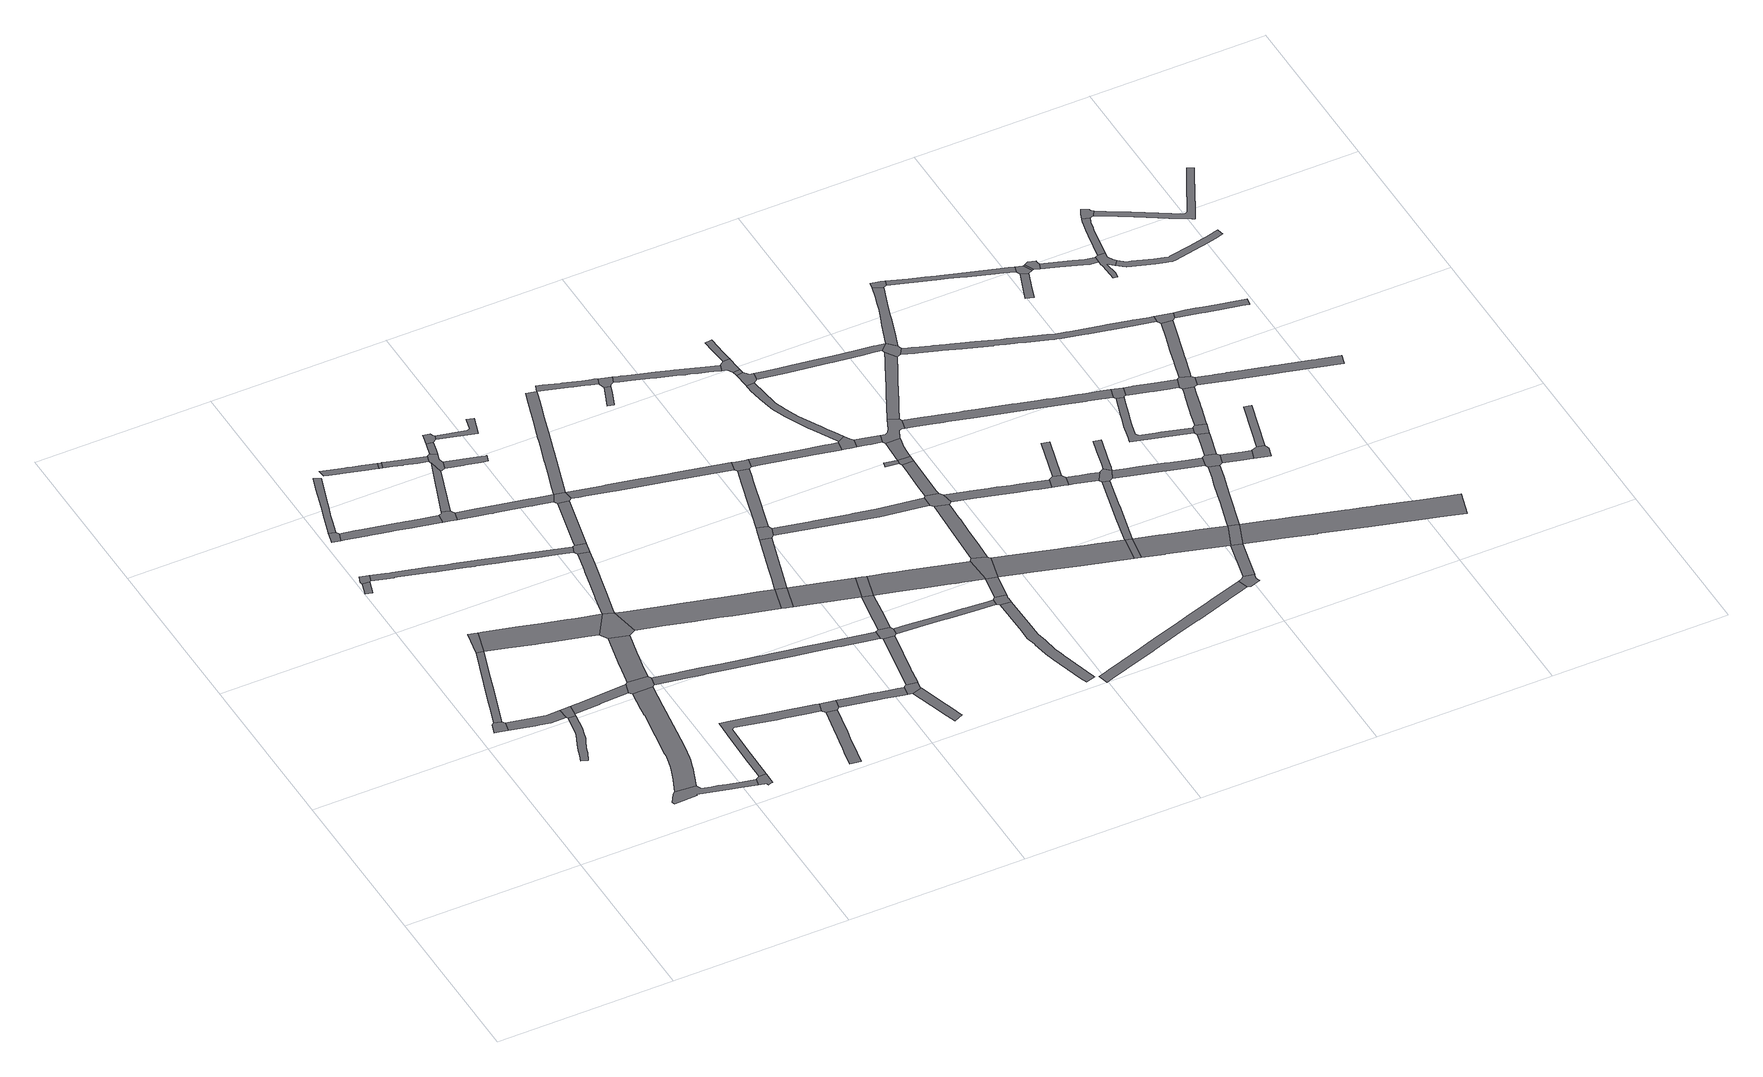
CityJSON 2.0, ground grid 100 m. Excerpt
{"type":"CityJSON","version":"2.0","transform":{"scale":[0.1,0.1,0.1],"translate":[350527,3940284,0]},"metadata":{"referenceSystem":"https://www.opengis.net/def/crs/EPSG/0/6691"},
"CityObjects":{
"road1":{"type":"Road","geometry":[{"type":"MultiSurface","lod":"1","boundaries":[[[0,1,2,3,4,5,6]]]}]},
"road2":{"type":"Road","attributes":{"RoadStructureAttribute.sectionType":"1"},"geometry":[{"type":"MultiSurface","lod":"1","boundaries":[[[7,8,6,5,9,10,11,12,13,14]]]}]},
"road3":{"type":"Road","attributes":{"RoadStructureAttribute.sectionType":"1"},"geometry":[{"type":"MultiSurface","lod":"1","boundaries":[[[15,16,17,18,19,20,21,1,0,22,23,24,25,26]]]}]},
"road4":{"type":"Road","attributes":{"RoadStructureAttribute.sectionType":"1"},"geometry":[{"type":"MultiSurface","lod":"1","boundaries":[[[27,28,29,30,31,32,33,34,35,36,37,38,39,40,41]]]}]},
"road5":{"type":"Road","geometry":[{"type":"MultiSurface","lod":"1","boundaries":[[[42,43,44,45]]]}]},
"road6":{"type":"Road","geometry":[{"type":"MultiSurface","lod":"1","boundaries":[[[45,44,46,47,48,49,50]]]}]},
"road7":{"type":"Road","geometry":[{"type":"MultiSurface","lod":"1","boundaries":[[[14,13,41,40,51,52]]]}]},
"road8":{"type":"Road","geometry":[{"type":"MultiSurface","lod":"1","boundaries":[[[53,26,25,54]]]}]},
"road9":{"type":"Road","geometry":[{"type":"MultiSurface","lod":"1","boundaries":[[[55,56,57,58,59,60]]]}]},
"road10":{"type":"Road","geometry":[{"type":"MultiSurface","lod":"1","boundaries":[[[61,62,63,64,65,66,67,68,69,70,71,72,73,74,75,76]]]}]},
"road11":{"type":"Road","attributes":{"RoadStructureAttribute.sectionType":"1"},"geometry":[{"type":"MultiSurface","lod":"1","boundaries":[[[51,77,78,79,80,81,82,52]]]}]},
"road12":{"type":"Road","attributes":{"RoadStructureAttribute.sectionType":"1"},"geometry":[{"type":"MultiSurface","lod":"1","boundaries":[[[83,84,85,86,87,88,89,90,91,92,93,94,95,96,97,98,99,100,101,102,103,104,105,106,107,108,109,110,111,61,76]]]}]},
"road13":{"type":"Road","attributes":{"RoadStructureAttribute.sectionType":"1"},"geometry":[{"type":"MultiSurface","lod":"1","boundaries":[[[112,113,114,115,116,55,60,117,118,119,120,121,122,123]]]}]},
"road14":{"type":"Road","geometry":[{"type":"MultiSurface","lod":"1","boundaries":[[[124,125,126,127,128,129,130,131,70,69]]]}]},
"road15":{"type":"Road","attributes":{"RoadStructureAttribute.sectionType":"1"},"geometry":[{"type":"MultiSurface","lod":"1","boundaries":[[[25,132,133,134,135,136,137,138,139,140,141,142,143,144,145,54]]]}]},
"road16":{"type":"Road","attributes":{"RoadStructureAttribute.sectionType":"1"},"geometry":[{"type":"MultiSurface","lod":"1","boundaries":[[[146,147,148,149,150,151,152,153,154,155,156,59,58,157,158,159,160,161,162,163,164,165,166,167,168,169,170]]]}]},
"road17":{"type":"Road","geometry":[{"type":"MultiSurface","lod":"1","boundaries":[[[171,172,173,174,80,79,98,97]]]}]},
"road18":{"type":"Road","attributes":{"RoadStructureAttribute.sectionType":"1"},"geometry":[{"type":"MultiSurface","lod":"1","boundaries":[[[175,176,177,178,179,180,181,182,183,184,185,186,187,188,189,190,191,192,193,194,195,47,46,196,197,198,199,200,201,202,203,204,205,206,207,208,209,210,211,212,213,214,215,216,217,218,219,220]]]}]},
"road19":{"type":"Road","attributes":{"RoadStructureAttribute.sectionType":"1"},"geometry":[{"type":"MultiSurface","lod":"1","boundaries":[[[221,222,223,224,225,226,227,228,174,173]]]}]},
"road20":{"type":"Road","attributes":{"RoadStructureAttribute.sectionType":"1"},"geometry":[{"type":"MultiSurface","lod":"1","boundaries":[[[229,230,231,232,233,234,235,236,237,238,239,240,241,242]]]}]},
"road21":{"type":"Road","geometry":[{"type":"MultiSurface","lod":"1","boundaries":[[[243,244,170,169,245,246,247,248,249,250,251,252]]]}]},
"road22":{"type":"Road","geometry":[{"type":"MultiSurface","lod":"1","boundaries":[[[138,225,224,253,254,139]]]}]},
"road23":{"type":"Road","geometry":[{"type":"MultiSurface","lod":"1","boundaries":[[[234,255,256,257,258,235]]]}]},
"road24":{"type":"Road","attributes":{"RoadStructureAttribute.sectionType":"1"},"geometry":[{"type":"MultiSurface","lod":"1","boundaries":[[[259,260,261,262,263,264,265,266,267,131,130,268,269,270,271,272,273,274,275]]]}]},
"road25":{"type":"Road","attributes":{"RoadStructureAttribute.sectionType":"1"},"geometry":[{"type":"MultiSurface","lod":"1","boundaries":[[[276,277,243,252,278]]]}]},
"road26":{"type":"Road","attributes":{"RoadStructureAttribute.sectionType":"1"},"geometry":[{"type":"MultiSurface","lod":"1","boundaries":[[[279,280,281,282,283,284,285,286,287,258,257]]]}]},
"road27":{"type":"Road","attributes":{"RoadStructureAttribute.sectionType":"1"},"geometry":[{"type":"MultiSurface","lod":"1","boundaries":[[[254,288,289,290,291,292,293,294,295,296,297,298,299,300,139]]]}]},
"road28":{"type":"Road","attributes":{"RoadStructureAttribute.sectionType":"1"},"geometry":[{"type":"MultiSurface","lod":"1","boundaries":[[[301,302,303,304,305,306,307,308,309,310,311,312,313,314,315]]]}]},
"road29":{"type":"Road","geometry":[{"type":"MultiSurface","lod":"1","boundaries":[[[316,317,318,319,320,321,284,283,276,278]]]}]},
"road30":{"type":"Road","attributes":{"RoadStructureAttribute.sectionType":"1"},"geometry":[{"type":"MultiSurface","lod":"1","boundaries":[[[322,323,324,325,326,327,328,329,330,250,249,331,332,333,334,335,336,337,338,339,340,341]]]}]},
"road31":{"type":"Road","attributes":{"RoadStructureAttribute.sectionType":"1"},"geometry":[{"type":"MultiSurface","lod":"1","boundaries":[[[342,321,320,343,344,345]]]}]},
"road32":{"type":"Road","geometry":[{"type":"MultiSurface","lod":"1","boundaries":[[[219,292,291,346,347,220]]]}]},
"road33":{"type":"Road","geometry":[{"type":"MultiSurface","lod":"1","boundaries":[[[348,345,344,349,350,351,352,353]]]}]},
"road34":{"type":"Road","geometry":[{"type":"MultiSurface","lod":"1","boundaries":[[[314,354,355,259,275,315]]]}]},
"road35":{"type":"Road","attributes":{"RoadStructureAttribute.sectionType":"1"},"geometry":[{"type":"MultiSurface","lod":"1","boundaries":[[[316,356,357,358,359,360,361,362,317]]]}]},
"road36":{"type":"Road","attributes":{"RoadStructureAttribute.sectionType":"1"},"geometry":[{"type":"MultiSurface","lod":"1","boundaries":[[[171,363,364,365,366,367,368,369,370,371,372,373,374,375,376,377,378,379,380,381,382,383,384,385,386,387,388,389,390,172]]]}]},
"road37":{"type":"Road","attributes":{"RoadStructureAttribute.sectionType":"1"},"geometry":[{"type":"MultiSurface","lod":"1","boundaries":[[[391,392,347,346,393]]]}]},
"road38":{"type":"Road","attributes":{"RoadStructureAttribute.sectionType":"1"},"geometry":[{"type":"MultiSurface","lod":"1","boundaries":[[[394,395,396,397,398,399,400,401,402,403,404,405,406,407,408,409,410,254,253]]]}]},
"road39":{"type":"Road","attributes":{"RoadStructureAttribute.sectionType":"1"},"geometry":[{"type":"MultiSurface","lod":"1","boundaries":[[[349,411,412,413,414,415,350]]]}]},
"road40":{"type":"Road","geometry":[{"type":"MultiSurface","lod":"1","boundaries":[[[416,417,322,341,391,393]]]}]},
"road41":{"type":"Road","attributes":{"RoadStructureAttribute.sectionType":"1"},"geometry":[{"type":"MultiSurface","lod":"1","boundaries":[[[418,419,420,421,422,423,424,355,354,425,426,427,428]]]}]},
"road42":{"type":"Road","geometry":[{"type":"MultiSurface","lod":"1","boundaries":[[[429,430,431,432,433,434,418,428]]]}]},
"road43":{"type":"Road","attributes":{"RoadStructureAttribute.sectionType":"1"},"geometry":[{"type":"MultiSurface","lod":"1","boundaries":[[[435,436,437,430,429,438,439,440,441]]]}]},
"road44":{"type":"Road","geometry":[{"type":"MultiSurface","lod":"1","boundaries":[[[442,401,400,443,444,445]]]}]},
"road45":{"type":"Road","attributes":{"RoadStructureAttribute.sectionType":"1"},"geometry":[{"type":"MultiSurface","lod":"1","boundaries":[[[432,446,447,448,449,450,451,452,453,454,433]]]}]},
"road46":{"type":"Road","attributes":{"RoadStructureAttribute.sectionType":"1"},"geometry":[{"type":"MultiSurface","lod":"1","boundaries":[[[455,456,457,458,459,460,461,462,463,464,465,466,467,468,469,470,471,472,473,474,475,476,477,478,479,480,322,417,481,482,483,484,485,486,487,488,489,463,490,491,492,493,494,495,496]]]}]},
"road47":{"type":"Road","attributes":{"RoadStructureAttribute.sectionType":"1"},"geometry":[{"type":"MultiSurface","lod":"1","boundaries":[[[497,498,499,500,501,502,401,442]]]}]},
"road48":{"type":"Road","attributes":{"RoadStructureAttribute.sectionType":"1"},"geometry":[{"type":"MultiSurface","lod":"1","boundaries":[[[503,504,505,506,507,508,509,510,511,512,513,514,515,516,517,518,519,520,417,416]]]}]},
"road49":{"type":"Road","attributes":{"RoadStructureAttribute.sectionType":"1"},"geometry":[{"type":"MultiSurface","lod":"1","boundaries":[[[521,522,442,445,523,524]]]}]},
"road50":{"type":"Road","geometry":[{"type":"MultiSurface","lod":"1","boundaries":[[[525,376,375,451,450,526,527,528,529]]]}]},
"road51":{"type":"Road","attributes":{"RoadStructureAttribute.sectionType":"1"},"geometry":[{"type":"MultiSurface","lod":"1","boundaries":[[[530,531,532,529,528,533,534,535,536,524]]]}]},
"road52":{"type":"Road","geometry":[{"type":"MultiSurface","lod":"1","boundaries":[[[537,499,498,538,539,540,541]]]}]},
"road53":{"type":"Road","geometry":[{"type":"MultiSurface","lod":"1","boundaries":[[[536,542,543,521,524]]]}]},
"road54":{"type":"Road","attributes":{"RoadStructureAttribute.sectionType":"1"},"geometry":[{"type":"MultiSurface","lod":"1","boundaries":[[[540,544,545,546,547,548,549,550,551,552,553,541]]]}]},
"road55":{"type":"Road","geometry":[{"type":"MultiSurface","lod":"1","boundaries":[[[554,555,556,557,558,559]]]}]},
"road56":{"type":"Road","attributes":{"RoadStructureAttribute.sectionType":"1"},"geometry":[{"type":"MultiSurface","lod":"1","boundaries":[[[560,561,562,563,564,565,566,567,568,569,570,571,572,573,574,575,527,526]]]}]},
"road57":{"type":"Road","geometry":[{"type":"MultiSurface","lod":"1","boundaries":[[[576,496,495,554,559,577,578]]]}]},
"road58":{"type":"Road","geometry":[{"type":"MultiSurface","lod":"1","boundaries":[[[512,549,548,579,580,581,582,583,513]]]}]},
"road59":{"type":"Road","attributes":{"RoadStructureAttribute.sectionType":"1"},"geometry":[{"type":"MultiSurface","lod":"1","boundaries":[[[584,585,586,587,588,589,590,591,592,593,594,595,596,542,536]]]}]},
"road60":{"type":"Road","attributes":{"RoadStructureAttribute.sectionType":"1"},"geometry":[{"type":"MultiSurface","lod":"1","boundaries":[[[597,598,599,600,601,602,603,604,605,606,539,538,607,608,609,610]]]}]},
"road61":{"type":"Road","attributes":{"RoadStructureAttribute.sectionType":"1"},"geometry":[{"type":"MultiSurface","lod":"1","boundaries":[[[611,612,613,614,615,616,617,618,619,620,621,622,623,624,625,626,627,628,629]]]}]},
"road62":{"type":"Road","geometry":[{"type":"MultiSurface","lod":"1","boundaries":[[[630,567,566,620,619,631,632,633,634]]]}]},
"road63":{"type":"Road","attributes":{"RoadStructureAttribute.sectionType":"1"},"geometry":[{"type":"MultiSurface","lod":"1","boundaries":[[[635,636,637,638,639,640,641,642,643,644,645,646,647,648,649,650,651,652,653,654,655,656,576,578]]]}]},
"road64":{"type":"Road","attributes":{"RoadStructureAttribute.sectionType":"1"},"geometry":[{"type":"MultiSurface","lod":"1","boundaries":[[[657,658,659,660,661,662,663,664,665,666,667,668,669,670,671,672,580,579]]]}]},
"road65":{"type":"Road","geometry":[{"type":"MultiSurface","lod":"1","boundaries":[[[673,592,591,674,675,676,677]]]}]},
"road66":{"type":"Road","attributes":{"RoadStructureAttribute.sectionType":"1"},"geometry":[{"type":"MultiSurface","lod":"1","boundaries":[[[678,679,673,677,680,681,682,683,684,685]]]}]},
"road67":{"type":"Road","geometry":[{"type":"MultiSurface","lod":"1","boundaries":[[[648,647,686,687,688,689,690,691]]]}]},
"road68":{"type":"Road","attributes":{"RoadStructureAttribute.sectionType":"1"},"geometry":[{"type":"MultiSurface","lod":"1","boundaries":[[[692,693,694,695,696,697,698,699,700,701,702,703,704,705,706,707,708,709,710,711,712,713,714,715,716,717,718,719,720,721,722,723]]]}]},
"road69":{"type":"Road","attributes":{"RoadStructureAttribute.sectionType":"1"},"geometry":[{"type":"MultiSurface","lod":"1","boundaries":[[[688,687,724,725]]]}]},
"road70":{"type":"Road","geometry":[{"type":"MultiSurface","lod":"1","boundaries":[[[724,726,727,728,705,704,729,730,731,725]]]}]},
"road71":{"type":"Road","geometry":[{"type":"MultiSurface","lod":"1","boundaries":[[[732,723,722,665,664,733,734,735,736,737]]]}]},
"road72":{"type":"Road","geometry":[{"type":"MultiSurface","lod":"1","boundaries":[[[738,739,740,741,597,610,678,685]]]}]},
"road73":{"type":"Road","attributes":{"RoadStructureAttribute.sectionType":"1"},"geometry":[{"type":"MultiSurface","lod":"1","boundaries":[[[742,743,691,690,744,745,746,747,748,749,750]]]}]},
"road74":{"type":"Road","geometry":[{"type":"MultiSurface","lod":"1","boundaries":[[[751,752,753,754]]]}]},
"road75":{"type":"Road","attributes":{"RoadStructureAttribute.sectionType":"1"},"geometry":[{"type":"MultiSurface","lod":"1","boundaries":[[[740,755,756,757,758,759,760,761,762,763,764,741]]]}]},
"road76":{"type":"Road","attributes":{"RoadStructureAttribute.sectionType":"1"},"geometry":[{"type":"MultiSurface","lod":"1","boundaries":[[[736,765,766,767,768,769,770,737]]]}]},
"road77":{"type":"Road","attributes":{"RoadStructureAttribute.sectionType":"1"},"geometry":[{"type":"MultiSurface","lod":"1","boundaries":[[[674,771,772,773,774,775,776,777,778,779,780,781,782,783,784,785,786,675,674,591,630,634]]]}]},
"road78":{"type":"Road","geometry":[{"type":"MultiSurface","lod":"1","boundaries":[[[761,760,787,751,754]]]}]},
"road79":{"type":"Road","attributes":{"RoadStructureAttribute.sectionType":"1"},"geometry":[{"type":"MultiSurface","lod":"1","boundaries":[[[751,787,788,789,790,791,792]]]}]},
"road80":{"type":"Road","attributes":{"RoadStructureAttribute.sectionType":"1"},"geometry":[{"type":"MultiSurface","lod":"1","boundaries":[[[793,794,795,796,797,798,799,800,801,802,803,804,805,806,807,808,809,810,811,812,813,814,815,816,817,818,819,820,821,822,823,824,825,826,827]]]}]},
"road81":{"type":"Road","geometry":[{"type":"MultiSurface","lod":"1","boundaries":[[[828,829,830,831,832,833,769,768,792,791,834,835,836,837,838]]]}]},
"road82":{"type":"Road","attributes":{"RoadStructureAttribute.sectionType":"1"},"geometry":[{"type":"MultiSurface","lod":"1","boundaries":[[[839,840,841,842,843,844,845,846,847,848,849,850,851,852,853,739,738]]]}]},
"road83":{"type":"Road","attributes":{"RoadStructureAttribute.sectionType":"1"},"geometry":[{"type":"MultiSurface","lod":"1","boundaries":[[[854,855,856,857,858,859,860,861,862,730,729,863,864,865,866,867,868,869,870]]]}]},
"road84":{"type":"Road","attributes":{"RoadStructureAttribute.sectionType":"1"},"geometry":[{"type":"MultiSurface","lod":"1","boundaries":[[[871,872,873,874,875,876,877,878,879,880,881,882,829,828,883,884,885,886,887,888,889,890,891,892,893,894,895,896]]]}]},
"road85":{"type":"Road","geometry":[{"type":"MultiSurface","lod":"1","boundaries":[[[779,778,897,898]]]}]},
"road86":{"type":"Road","geometry":[{"type":"MultiSurface","lod":"1","boundaries":[[[899,845,844,900,901,902,903]]]}]},
"road87":{"type":"Road","attributes":{"RoadStructureAttribute.sectionType":"1"},"geometry":[{"type":"MultiSurface","lod":"1","boundaries":[[[904,905,906,907,908,909,910,911,912,913,914,779,898]]]}]},
"road88":{"type":"Road","attributes":{"RoadStructureAttribute.sectionType":"1"},"geometry":[{"type":"MultiSurface","lod":"1","boundaries":[[[915,916,899,903]]]}]},
"road89":{"type":"Road","geometry":[{"type":"MultiSurface","lod":"1","boundaries":[[[854,870,896,895,917,918,919,920]]]}]},
"road90":{"type":"Road","attributes":{"RoadStructureAttribute.sectionType":"1"},"geometry":[{"type":"MultiSurface","lod":"1","boundaries":[[[921,922,923,924,925,926,927,928,902,901]]]}]},
"road91":{"type":"Road","attributes":{"RoadStructureAttribute.sectionType":"1"},"geometry":[{"type":"MultiSurface","lod":"1","boundaries":[[[897,929,930,931,932,933,934,935,936,937,898]]]}]},
"road92":{"type":"Road","geometry":[{"type":"MultiSurface","lod":"1","boundaries":[[[826,938,939,940,941,942,943,944,945,827]]]}]},
"road93":{"type":"Road","geometry":[{"type":"MultiSurface","lod":"1","boundaries":[[[946,947,948,925,924,908,907]]]}]},
"road94":{"type":"Road","attributes":{"RoadStructureAttribute.sectionType":"1"},"geometry":[{"type":"MultiSurface","lod":"1","boundaries":[[[837,949,950,951,952,953,954,955,956,957,958,959,960,961,962,963,964,965,966,967,968,969,970,971,972,973,974,975,976,977,978,979,980,981,982,983,984,985,838]]]}]},
"road95":{"type":"Road","attributes":{"RoadStructureAttribute.sectionType":"1"},"geometry":[{"type":"MultiSurface","lod":"1","boundaries":[[[943,942,986,987,988,931]]]}]},
"road96":{"type":"Road","attributes":{"RoadStructureAttribute.sectionType":"1"},"geometry":[{"type":"MultiSurface","lod":"1","boundaries":[[[989,990,991,992,993,994,995,996,997,998,999,1000,1001,854,920]]]}]},
"road97":{"type":"Road","geometry":[{"type":"MultiSurface","lod":"1","boundaries":[[[947,1002,1003,1004,1005,1006,1007,1008,948]]]}]},
"road98":{"type":"Road","geometry":[{"type":"MultiSurface","lod":"1","boundaries":[[[1009,932,931,988]]]}]},
"road99":{"type":"Road","geometry":[{"type":"MultiSurface","lod":"1","boundaries":[[[1010,1011,1012,1013,995,994]]]}]},
"road100":{"type":"Road","attributes":{"RoadStructureAttribute.sectionType":"1"},"geometry":[{"type":"MultiSurface","lod":"1","boundaries":[[[946,1014,1015,1016,1017,1018,1019,1020,1021,1022,1023,1024,947]]]}]},
"road101":{"type":"Road","attributes":{"RoadStructureAttribute.sectionType":"1"},"geometry":[{"type":"MultiSurface","lod":"1","boundaries":[[[1009,1025,1026,1027,1028,1029,1030,1031,1032,1033,1034,1035,932]]]}]},
"road102":{"type":"Road","attributes":{"RoadStructureAttribute.sectionType":"1"},"geometry":[{"type":"MultiSurface","lod":"1","boundaries":[[[1036,1037,1038,1039,1040,1041,1042,1043,1044,1045,1046,1047,1048,1049,1050,1051,1052,1053,1054,1055,1056,1057,1058]]]}]},
"road103":{"type":"Road","geometry":[{"type":"MultiSurface","lod":"1","boundaries":[[[1018,1017,1029,1028,1059,1060,1061,1062]]]}]},
"road104":{"type":"Road","attributes":{"RoadStructureAttribute.sectionType":"1"},"geometry":[{"type":"MultiSurface","lod":"1","boundaries":[[[918,1063,1064,1065,1066,1067,1068,1069,1070,1071,1072,1073,1074,1075,1076,1077,1078,1079,1080,1081,1082,1083,1084,1085,1086,1087,1088,1089,1090,1091,1092,1093,1094,1095,1096,1097,1098,1099,1100,1101,1102,1103,1104,1105,1106,1107,1108,1109,1110,1111,1112,1113,1114,1115,1116,1117,1118,1119,1120,1121,919]]]}]},
"road105":{"type":"Road","geometry":[{"type":"MultiSurface","lod":"1","boundaries":[[[1047,1046,1122,1123,1124,964,963]]]}]},
"road106":{"type":"Road","attributes":{"RoadStructureAttribute.sectionType":"1"},"geometry":[{"type":"MultiSurface","lod":"1","boundaries":[[[1125,1126,1127,1128,1129,1130,1131,1132,1011,1010,1133,1134,1135,1136,1137,1138,1139,1140,1141]]]}]},
"road107":{"type":"Road","attributes":{"RoadStructureAttribute.sectionType":"1"},"geometry":[{"type":"MultiSurface","lod":"1","boundaries":[[[1142,1143,1062,1061,1144,1145,1146]]]}]},
"road108":{"type":"Road","attributes":{"RoadStructureAttribute.sectionType":"1"},"geometry":[{"type":"MultiSurface","lod":"1","boundaries":[[[1147,1148,1060,1059,1149,1150,1151]]]}]},
"road109":{"type":"Road","geometry":[{"type":"MultiSurface","lod":"1","boundaries":[[[1152,1153,1058,1057,1142,1146]]]}]},
"road110":{"type":"Road","attributes":{"RoadStructureAttribute.sectionType":"1"},"geometry":[{"type":"MultiSurface","lod":"1","boundaries":[[[1154,1155,1156,1157,1158,1159,1160,1161,1162,1163,1164,1165,1124,1123]]]}]},
"road111":{"type":"Road","attributes":{"RoadStructureAttribute.sectionType":"1"},"geometry":[{"type":"MultiSurface","lod":"1","boundaries":[[[1166,1167,1168,1169,1170,1171,1172,1173,1174,1175,1176,1177,1178,1009,988,1179,1180,1181,1182,1183,1184,1185,1186,1187,1188,1189,1190,1191,1192]]]}]},
"road112":{"type":"Road","geometry":[{"type":"MultiSurface","lod":"1","boundaries":[[[1193,1194,1195,1196,1197,1147,1151]]]}]},
"road113":{"type":"Road","attributes":{"RoadStructureAttribute.sectionType":"1"},"geometry":[{"type":"MultiSurface","lod":"1","boundaries":[[[1198,1199,1200,1201,1202,1203,1153,1152,1204,1205,1206,1207,1208,1209]]]}]},
"road114":{"type":"Road","attributes":{"RoadStructureAttribute.sectionType":"1"},"geometry":[{"type":"MultiSurface","lod":"1","boundaries":[[[1210,1211,1212,1213,1214,1215]]]}]},
"road115":{"type":"Road","geometry":[{"type":"MultiSurface","lod":"1","boundaries":[[[1161,1160,1198,1209,1216,1217,1218,1219]]]}]},
"road116":{"type":"Road","attributes":{"RoadStructureAttribute.sectionType":"1"},"geometry":[{"type":"MultiSurface","lod":"1","boundaries":[[[1220,1221,1222,1223,1224,1197,1196]]]}]},
"road117":{"type":"Road","geometry":[{"type":"MultiSurface","lod":"1","boundaries":[[[1140,1215,1214,1225,1226,1141]]]}]},
"road118":{"type":"Road","attributes":{"RoadStructureAttribute.sectionType":"1"},"geometry":[{"type":"MultiSurface","lod":"1","boundaries":[[[1226,1225,1227,1228]]]}]},
"road119":{"type":"Road","geometry":[{"type":"MultiSurface","lod":"1","boundaries":[[[1229,1228,1227,1230,1231,1232,1233]]]}]},
"road120":{"type":"Road","attributes":{"RoadStructureAttribute.sectionType":"1"},"geometry":[{"type":"MultiSurface","lod":"1","boundaries":[[[1218,1234,1235,1236,1237,1238,1239,1240,1241,1242,1243,1244,1245,1246,1247,1248,1249,1219]]]}]},
"road121":{"type":"Road","attributes":{"RoadStructureAttribute.sectionType":"1"},"geometry":[{"type":"MultiSurface","lod":"1","boundaries":[[[1250,1251,1231,1230,1252,1253,1254,1255,1256]]]}]},
"road122":{"type":"Road","geometry":[{"type":"MultiSurface","lod":"1","boundaries":[[[1257,1089,1088,1244,1243,1258]]]}]},
"road123":{"type":"Road","geometry":[{"type":"MultiSurface","lod":"1","boundaries":[[[1259,1260,1261,1262,1263,1264,1265,1266,1267,1268,1269,1270,1271,1272,1256,1255,1273,1274]]]}]},
"road124":{"type":"Road","attributes":{"RoadStructureAttribute.sectionType":"1"},"geometry":[{"type":"MultiSurface","lod":"1","boundaries":[[[1275,1276,1277,1278,1279,1280,1281,1282,1283,1284,1285,1286,1287,1288,1289,1290,1291,1217,1216,1292,1293,1294,1295,1296,1297,1298,1299,1300]]]}]},
"road125":{"type":"Road","attributes":{"RoadStructureAttribute.sectionType":"1"},"geometry":[{"type":"MultiSurface","lod":"1","boundaries":[[[1271,1301,1302,1303,1304,1305,1306,1307,1308,1309,1310,1311,1272]]]}]},
"road126":{"type":"Road","attributes":{"RoadStructureAttribute.sectionType":"1"},"geometry":[{"type":"MultiSurface","lod":"1","boundaries":[[[1312,1313,1314,1315,1316,1317,1318,1319,1320,1321,1322,1323,1324,1257,1258]]]}]},
"road127":{"type":"Road","geometry":[{"type":"MultiSurface","lod":"1","boundaries":[[[1325,1326,1307,1306,1327,1328,1329,1330]]]}]},
"road128":{"type":"Road","attributes":{"RoadStructureAttribute.sectionType":"1"},"geometry":[{"type":"MultiSurface","lod":"1","boundaries":[[[1331,1332,1333,1334,1335,1336,1337,1338,1339,1340,1341,1267,1266,1342,1343,1344,1345,1346,1347,1348,1349,1350,1351]]]}]},
"road129":{"type":"Road","attributes":{"RoadStructureAttribute.sectionType":"1"},"geometry":[{"type":"MultiSurface","lod":"1","boundaries":[[[1352,1353,1354,1355,1356,1357,1358,1359,1360,1361,1328,1327,1362,1363,1364,1365,1366,1367,1368,1369,1370,1371,1372,1373]]]}]}
},
"vertices":[
[158,1152,0],[118,1163,0],[103,1153,0],[86,1095,0],[111,1089,0],[156,1077,0],[169,1135,0],
[381,1089,0],[338,1098,0],[217,1063,0],[294,1045,0],[316,1040,0],[374,1027,0],[460,1031,0],[456,1093,0],
[263,1603,0],[254,1574,0],[234,1514,0],[225,1487,0],[204,1422,0],[165,1305,0],[144,1242,0],[243,1413,0],[273,1506,0],[274,1507,0],[327,1669,0],[288,1676,0],
[445,900,0],[443,890,0],[416,825,0],[398,780,0],[385,743,0],[371,703,0],[405,689,0],[431,741,0],[442,777,0],[463,822,0],[473,843,0],[485,886,0],[492,913,0],[507,1018,0],[468,1021,0],
[4,2336,0],[41,2326,0],[66,2405,0],[25,2410,0],
[76,2411,0],[87,2450,0],[55,2459,0],[37,2464,0],[22,2426,0],
[512,1035,0],[519,1096,0],
[317,1824,0],[366,1810,0],
[55,2831,0],[50,2815,0],[38,2762,0],[84,2752,0],[101,2804,0],[92,2820,0],
[679,273,0],[664,261,0],[632,209,0],[636,192,0],[766,196,0],[768,206,0],[932,163,0],[992,148,0],[1076,126,0],[1086,165,0],[1019,182,0],[941,202,0],[895,214,0],[862,222,0],[809,236,0],[796,263,0],
[656,1042,0],[657,1042,0],[824,1052,0],[843,1113,0],[563,1098,0],[555,1098,0],
[819,321,0],[826,340,0],[841,383,0],[852,416,0],[862,450,0],[867,467,0],[875,509,0],[882,544,0],[892,612,0],[901,676,0],[902,680,0],[917,779,0],[919,793,0],[931,881,0],[953,1034,0],[840,1034,0],[824,914,0],[818,866,0],[818,864,0],[808,800,0],[794,702,0],[771,554,0],[768,531,0],[767,526,0],[766,521,0],[763,508,0],[748,449,0],[731,399,0],[716,360,0],
[182,3239,0],[158,3162,0],[117,3029,0],[89,2941,0],[57,2838,0],[117,2908,0],[130,2953,0],[130,2954,0],[152,3020,0],[165,3058,0],[210,3192,0],[219,3221,0],
[1109,118,0],[1116,116,0],[1123,100,0],[1143,109,0],[1149,107,0],[1150,141,0],[1150,179,0],[1110,180,0],
[448,1635,0],[585,1597,0],[598,1593,0],[645,1580,0],[653,1578,0],[844,1526,0],[900,1510,0],[989,1644,0],[855,1679,0],[814,1690,0],[685,1724,0],[575,1754,0],[427,1793,0],[393,1802,0],
[583,2699,0],[518,2714,0],[445,2731,0],[443,2731,0],[418,2737,0],[405,2739,0],[398,2741,0],[288,2764,0],[232,2776,0],[220,2778,0],[187,2786,0],[103,2748,0],[104,2748,0],[222,2722,0],[245,2717,0],[291,2707,0],[343,2696,0],[354,2694,0],[368,2691,0],[448,2673,0],[474,2667,0],[532,2655,0],[585,2643,0],[604,2639,0],[610,2693,0],
[969,1044,0],[980,1098,0],[969,1118,0],[857,1124,0],
[950,2210,0],[875,2231,0],[856,2236,0],[780,2257,0],[773,2259,0],[683,2284,0],[625,2301,0],[611,2305,0],[503,2335,0],[494,2337,0],[449,2350,0],[438,2353,0],[407,2361,0],[381,2369,0],[302,2391,0],[299,2392,0],[250,2405,0],[202,2418,0],[191,2421,0],[170,2427,0],[165,2428,0],[134,2394,0],[191,2378,0],[192,2378,0],[207,2374,0],[352,2333,0],[392,2322,0],[400,2319,0],[444,2307,0],[447,2306,0],[547,2278,0],[572,2271,0],[587,2267,0],[592,2265,0],[597,2264,0],[694,2237,0],[775,2214,0],[778,2213,0],[870,2187,0],[893,2181,0],[896,2180,0],[907,2177,0],[957,2163,0],[1003,2150,0],[1081,2127,0],[1096,2169,0],
[986,1208,0],[997,1261,0],[1006,1305,0],[1034,1435,0],[928,1468,0],[889,1281,0],[877,1223,0],[861,1144,0],
[239,3229,0],[262,3222,0],[317,3207,0],[350,3197,0],[442,3170,0],[510,3151,0],[522,3190,0],[444,3212,0],[385,3229,0],[373,3232,0],[363,3235,0],[311,3250,0],[309,3251,0],[236,3273,0],
[634,2713,0],[630,2701,0],[612,2637,0],[614,2637,0],[616,2636,0],[642,2630,0],[678,2622,0],[690,2675,0],[681,2692,0],[678,2697,0],
[1075,1460,0],[1046,1624,0],
[515,3150,0],[525,3147,0],[530,3146,0],[541,3185,0],
[1635,531,0],[1616,535,0],[1434,571,0],[1343,589,0],[1297,598,0],[1167,623,0],[1120,633,0],[1116,492,0],[1112,299,0],[1153,351,0],[1157,559,0],[1174,570,0],[1304,541,0],[1392,521,0],[1422,515,0],[1531,495,0],[1621,478,0],
[765,3067,0],[759,3052,0],[776,2987,0],
[579,3132,0],[631,3117,0],[634,3116,0],[703,3096,0],[758,3081,0],[770,3120,0],[680,3145,0],[570,3177,0],[545,3184,0],
[1053,1652,0],[1083,1781,0],[1134,2004,0],[1155,2095,0],[1094,2109,0],[1071,2010,0],[1063,1977,0],[1061,1971,0],[1058,1956,0],[1036,1861,0],[1032,1843,0],[1019,1786,0],[1015,1770,0],
[1602,284,0],[1599,268,0],[1592,231,0],[1581,174,0],[1575,142,0],[1558,54,0],[1617,42,0],[1630,108,0],[1637,143,0],[1652,223,0],[1662,274,0],[1666,292,0],[1667,299,0],[1694,446,0],[1636,456,0],
[806,2999,0],[819,3046,0],[814,3068,0],[811,3077,0],[823,3108,0],[789,3130,0],
[1197,2567,0],[1093,2589,0],[1086,2591,0],[1084,2591,0],[1069,2594,0],[935,2623,0],[905,2629,0],[809,2650,0],[807,2650,0],[690,2620,0],[787,2598,0],[838,2587,0],[860,2582,0],[866,2581,0],[945,2564,0],[947,2564,0],[1056,2540,0],[1064,2539,0],[1087,2534,0],[1172,2516,0],
[803,3184,0],[831,3143,0],[846,3199,0],[809,3208,0],
[1169,2159,0],[1108,2172,0],
[821,3258,0],[868,3214,0],[875,3243,0],[872,3244,0],[862,3263,0],[825,3273,0],
[1710,459,0],[1721,513,0],
[899,2974,0],[908,2972,0],[990,2954,0],[1023,2946,0],[1036,2987,0],[1032,2988,0],[989,3000,0],
[1042,1030,0],[1141,1012,0],[1221,998,0],[1238,995,0],[1367,972,0],[1517,944,0],[1686,913,0],[1807,891,0],[1930,869,0],[1940,867,0],[1991,857,0],[2055,845,0],[2139,829,0],[2143,882,0],[2131,884,0],[1982,912,0],[1895,928,0],[1751,955,0],[1693,965,0],[1591,985,0],[1571,988,0],[1528,996,0],[1465,1007,0],[1329,1033,0],[1327,1034,0],[1241,1050,0],[1130,1070,0],[1122,1072,0],
[1184,2497,0],[1112,2187,0],[1244,2486,0],
[1212,1423,0],[1376,1379,0],[1389,1376,0],[1496,1347,0],[1564,1328,0],[1725,1284,0],[1805,1263,0],[1845,1407,0],[1755,1431,0],[1680,1452,0],[1628,1466,0],[1564,1483,0],[1523,1494,0],[1444,1516,0],[1407,1526,0],[1312,1551,0],[1092,1610,0],
[1077,3157,0],[1113,3268,0],[1074,3278,0],[1056,3208,0],[1041,3203,0],
[1260,2498,0],[1257,2554,0],
[2074,442,0],[2040,449,0],[2007,456,0],[1925,473,0],[1917,475,0],[1790,500,0],[1732,511,0],[1911,419,0],[1947,411,0],[2038,393,0],[2063,387,0],
[2091,382,0],[2148,399,0],[2145,410,0],[2150,443,0],[2091,453,0],[2083,448,0],
[2226,143,0],[2217,171,0],[2200,228,0],[2147,201,0],[2155,175,0],[2181,94,0],[2233,119,0],
[1904,1390,0],[1830,1255,0],[1845,1251,0],[1865,1246,0],
[2151,446,0],[2164,527,0],[2168,552,0],[2189,673,0],[2212,811,0],[2152,817,0],[2128,675,0],[2104,533,0],[2092,459,0],
[1787,3251,0],[1765,3257,0],[1763,3257,0],[1728,3268,0],[1631,3299,0],[1623,3302,0],[1538,3331,0],[1503,3343,0],[1489,3304,0],[1432,3316,0],[1417,3270,0],[1409,3244,0],[1388,3178,0],[1377,3143,0],[1368,3114,0],[1336,3014,0],[1333,3004,0],[1332,3000,0],[1326,2982,0],[1326,2979,0],[1308,2919,0],[1273,2811,0],[1272,2806,0],[1248,2729,0],[1226,2660,0],[1216,2627,0],[1269,2596,0],[1348,2849,0],[1360,2885,0],[1394,2995,0],[1409,3043,0],[1428,3106,0],[1441,3149,0],[1467,3233,0],[1478,3268,0],[1544,3287,0],[1642,3256,0],[1669,3247,0],[1741,3225,0],[1751,3222,0],[1791,3208,0],[1803,3245,0],
[1998,1709,0],[2013,1763,0],[1953,1775,0],[1943,1741,0],[1889,1557,0],[1869,1489,0],
[1298,2489,0],[1335,2480,0],[1456,2453,0],[1504,2442,0],[1700,2398,0],[1754,2386,0],[1756,2386,0],[1784,2379,0],[1985,2334,0],[2089,2311,0],[2101,2366,0],[1817,2430,0],[1780,2438,0],[1646,2468,0],[1643,2469,0],[1461,2508,0],[1443,2512,0],[1315,2540,0],
[2243,1297,0],[2071,1344,0],[1964,1219,0],[2204,1152,0],
[2157,889,0],[2229,823,0],[2233,863,0],[2223,880,0],[2162,892,0],
[2183,1024,0],[2183,1022,0],[2166,917,0],[2227,903,0],[2243,1010,0],[2243,1011,0],[2262,1136,0],
[1971,1835,0],[2029,1774,0],[2047,1828,0],[2038,1847,0],[1980,1866,0],
[2301,1281,0],[2276,1288,0],
[2072,1971,0],[2080,1997,0],[2132,2186,0],[2141,2217,0],[2159,2281,0],[2099,2294,0],[2072,2199,0],[2028,2036,0],[2009,1970,0],[2006,1959,0],
[1802,3173,0],[1787,3133,0],[1751,3041,0],[1784,3029,0],[1820,3120,0],[1835,3161,0],
[2382,812,0],[2493,805,0],[2508,804,0],[2512,804,0],[2520,803,0],[2658,794,0],[2777,786,0],[2780,824,0],[2746,827,0],[2686,831,0],[2620,836,0],[2615,837,0],[2509,844,0],[2413,851,0],[2353,855,0],[2285,859,0],
[1874,3223,0],[1839,3172,0],[1861,3183,0],
[2175,2292,0],[2188,2346,0],[2171,2350,0],[2169,2350,0],[2126,2360,0],
[2391,1101,0],[2478,1076,0],[2501,1070,0],[2647,1031,0],[2649,1030,0],[2674,1023,0],[2716,1012,0],[2822,983,0],[2814,1140,0],[2495,1228,0],[2449,1240,0],[2389,1257,0],[2362,1264,0],
[2834,1674,0],[2584,1711,0],[2583,1711,0],[2462,1737,0],[2455,1739,0],[2442,1741,0],[2301,1771,0],[2273,1777,0],[2236,1785,0],[2106,1815,0],[2435,1682,0],[2569,1652,0],[2762,1623,0],[2834,1613,0],
[2958,65,0],[2955,78,0],[2898,284,0],[2892,308,0],[2880,350,0],[2868,431,0],[2858,491,0],[2857,585,0],[2854,770,0],[2794,773,0],[2795,673,0],[2798,549,0],[2796,486,0],[2808,428,0],[2809,423,0],[2822,335,0],[2837,282,0],[2892,90,0],[2904,50,0],
[2796,837,0],[2853,797,0],[2853,798,0],[2852,802,0],[2857,827,0],
[1891,3173,0],[1946,3155,0],[2036,3125,0],[2065,3115,0],[2070,3113,0],[2187,3075,0],[2210,3067,0],[2232,3060,0],[2272,3046,0],[2322,3030,0],[2346,3022,0],[2365,3016,0],[2385,3009,0],[2398,3049,0],[2303,3081,0],[2176,3124,0],[2159,3130,0],[2086,3154,0],[2030,3172,0],[1949,3199,0],[1916,3209,0],[1906,3212,0],
[2209,2285,0],[2262,2274,0],[2318,2262,0],[2397,2245,0],[2400,2245,0],[2494,2224,0],[2598,2203,0],[2638,2194,0],[2649,2250,0],[2628,2255,0],[2587,2263,0],[2583,2264,0],[2442,2292,0],[2272,2328,0],[2249,2333,0],[2216,2340,0],
[2830,1155,0],[2881,969,0],[2918,1113,0],[2915,1117,0],[2907,1130,0],
[2848,1594,0],[2838,1364,0],[2911,1224,0],[2913,1273,0],[2916,1345,0],[2920,1449,0],[2920,1450,0],[2925,1574,0],
[2412,3000,0],[2432,2971,0],[2470,2974,0],[2468,2997,0],[2463,3071,0],[2425,3068,0],
[2677,2313,0],[2669,2327,0],[2644,2372,0],[2627,2404,0],[2622,2412,0],[2609,2435,0],[2562,2520,0],[2534,2598,0],[2521,2633,0],[2519,2641,0],[2509,2669,0],[2498,2767,0],[2487,2849,0],[2441,2847,0],[2441,2843,0],[2442,2831,0],[2444,2806,0],[2454,2730,0],[2467,2664,0],[2472,2644,0],[2476,2628,0],[2498,2568,0],[2500,2562,0],[2501,2558,0],[2536,2483,0],[2565,2421,0],[2583,2388,0],[2626,2311,0],[2643,2281,0],[2650,2267,0],[2656,2258,0],[2695,2280,0],
[2435,2943,0],[2472,2947,0],
[2435,2941,0],[2437,2919,0],[2440,2879,0],[2511,2868,0],[2518,2914,0],[2497,2917,0],
[2714,2248,0],[2648,2192,0],[2677,2186,0],[2680,2185,0],[2715,2178,0],[2727,2234,0],
[2941,1585,0],[2931,1652,0],[2916,1670,0],[2848,1686,0],
[2415,3172,0],[2421,3118,0],[2463,3073,0],[2462,3074,0],[2459,3121,0],[2453,3196,0],[2451,3222,0],[2450,3240,0],[2412,3236,0],
[2850,1992,0],[2780,2007,0],[2773,1976,0],[2848,1968,0],
[2915,1691,0],[2915,1717,0],[2916,1763,0],[2919,1900,0],[2920,1933,0],[2920,1950,0],[2854,1951,0],[2853,1911,0],[2850,1794,0],[2849,1764,0],
[2767,2167,0],[2770,2166,0],[2790,2162,0],[2847,2150,0],[2860,2200,0],[2800,2216,0],
[2993,937,0],[3043,922,0],[3079,911,0],[3173,884,0],[3292,850,0],[3308,845,0],[3413,814,0],[3556,774,0],[3578,922,0],[3448,960,0],[3446,961,0],[3382,979,0],[3296,1004,0],[3250,1017,0],[3081,1066,0],[3044,1077,0],
[2921,1990,0],
[2922,2030,0],[2927,2076,0],[2938,2117,0],[2939,2133,0],[2858,2135,0],
[3922,370,0],[3873,354,0],[3756,315,0],[3749,313,0],[3732,307,0],[3619,271,0],[3526,240,0],[3472,222,0],[3449,214,0],[3443,213,0],[3357,184,0],[3336,177,0],[3261,152,0],[3132,110,0],[3101,99,0],[3100,99,0],[3050,82,0],[3033,76,0],[3008,68,0],[2979,58,0],[2995,1,0],[3032,13,0],[3128,45,0],[3170,60,0],[3318,107,0],[3322,108,0],[3471,157,0],[3625,208,0],[3626,208,0],[3827,274,0],[3830,275,0],[3872,289,0],[3927,308,0],[3959,318,0],[3939,376,0],
[3004,2268,0],[2949,2293,0],[2919,2226,0],[2905,2205,0],[2890,2196,0],[2863,2199,0],[2939,2137,0],[2964,2188,0],[2982,2195,0],[2996,2191,0],[3011,2250,0],
[3050,1556,0],[3178,1520,0],[3269,1496,0],[3346,1475,0],[3376,1466,0],[3441,1449,0],[3456,1506,0],[3400,1521,0],[3310,1547,0],[3267,1558,0],[3202,1576,0],[3197,1578,0],[3156,1589,0],[3061,1615,0],[3051,1619,0],
[3213,2810,0],[3167,2816,0],[3151,2819,0],[3065,2831,0],[2933,2850,0],[2858,2861,0],[2709,2884,0],[2620,2898,0],[2544,2909,0],[2669,2843,0],[2850,2815,0],[2894,2809,0],[2910,2806,0],[2941,2802,0],[3065,2785,0],[3124,2777,0],[3171,2770,0],
[3148,2690,0],[3138,2670,0],[3093,2581,0],[3062,2519,0],[3052,2500,0],[3043,2483,0],[3041,2477,0],[2991,2375,0],[2975,2345,0],[2968,2330,0],[2964,2322,0],[2950,2295,0],[3043,2347,0],[3051,2362,0],[3053,2366,0],[3060,2380,0],[3067,2394,0],[3095,2452,0],[3097,2456,0],[3111,2482,0],[3119,2500,0],[3139,2539,0],[3146,2553,0],[3167,2594,0],[3215,2691,0],[3178,2752,0],
[3590,764,0],[3617,912,0],
[3483,1518,0],[3502,1432,0],[3525,1426,0],[3539,1483,0],[3527,1507,0],
[3647,1040,0],[3672,1143,0],[3682,1187,0],[3722,1357,0],[3684,1365,0],[3652,1234,0],[3651,1226,0],[3640,1182,0],[3633,1154,0],[3618,1092,0],[3618,1091,0],
[3593,1760,0],[3550,1771,0],
[3226,2695,0],[3239,2701,0],[3263,2739,0],[3256,2764,0],
[3537,1422,0],[3549,1419,0],[3584,1409,0],[3673,1384,0],[3708,1436,0],[3664,1449,0],[3594,1468,0],[3586,1470,0],
[3708,730,0],[3712,729,0],[4031,636,0],[4089,776,0],[3931,823,0],[3919,826,0],[3759,872,0],[3751,874,0],[3715,885,0],
[3978,312,0],[4035,331,0],[4027,354,0],[4032,375,0],[4035,385,0],[3977,399,0],[3967,388,0],[3962,383,0],
[3742,1366,0],[3769,1421,0],[3736,1451,0],
[3053,2176,0],[3137,2155,0],[3192,2140,0],[3214,2134,0],[3340,2100,0],[3506,2055,0],[3508,2055,0],[3553,2042,0],[3725,1997,0],[3726,1996,0],[3759,1988,0],[3901,1949,0],[3908,1947,0],[3960,1933,0],[4035,1913,0],[4051,1971,0],[3982,1989,0],[3960,1995,0],[3896,2012,0],[3888,2014,0],[3843,2026,0],[3812,2034,0],[3747,2051,0],[3733,2055,0],[3689,2067,0],[3621,2086,0],[3571,2100,0],[3561,2103,0],[3528,2112,0],[3380,2153,0],[3323,2168,0],[3301,2174,0],[3210,2198,0],[3160,2212,0],[3122,2222,0],[3106,2226,0],[3058,2238,0],
[4053,463,0],[4057,479,0],[4091,618,0],
[3288,2850,0],[3327,2966,0],[3334,2989,0],[3358,3062,0],[3363,3076,0],[3403,3192,0],[3350,3216,0],[3333,3152,0],[3319,3106,0],[3306,3063,0],[3300,3048,0],[3282,2995,0],[3260,2943,0],
[3775,1442,0],[3794,1513,0],[3829,1644,0],[3831,1653,0],[3789,1663,0],[3770,1586,0],[3746,1489,0],
[4145,759,0],
[3421,3200,0],[3432,3232,0],[3411,3239,0],[3357,3250,0],
[3866,1330,0],[4007,1291,0],[4013,1290,0],[4202,1238,0],[4217,1295,0],[4133,1318,0],[4041,1344,0],[4031,1347,0],[3904,1383,0],[3844,1399,0],[3790,1414,0],
[4209,988,0],[4247,1123,0],[4255,1153,0],[4268,1202,0],[4211,1219,0],[4190,1138,0],[4184,1119,0],[4176,1092,0],[4152,1005,0],[4138,954,0],[4098,809,0],
[4125,1564,0],[4101,1571,0],[4012,1596,0],[4002,1613,0],[4003,1617,0],[4004,1622,0],[4019,1683,0],[4034,1731,0],[4040,1750,0],[4075,1862,0],[4083,1886,0],[4045,1897,0],[4004,1771,0],[3998,1750,0],[3993,1736,0],[3979,1691,0],[3958,1605,0],[3955,1593,0],[3950,1572,0],[4090,1532,0],[4109,1527,0],[4269,1481,0],[4280,1520,0],
[4288,1215,0],[4303,1272,0],[4292,1289,0],[4235,1306,0],
[3241,2700,0],[3308,2675,0],[3318,2671,0],[3323,2670,0],[3419,2636,0],[3433,2631,0],[3440,2628,0],[3534,2594,0],[3685,2541,0],[3689,2540,0],[3738,2524,0],[3747,2521,0],[3786,2507,0],[3803,2502,0],[3842,2488,0],[3973,2443,0],[3979,2441,0],[3991,2438,0],[4016,2432,0],[4100,2411,0],[4146,2399,0],[4150,2398,0],[4264,2373,0],[4267,2373,0],[4390,2346,0],[4498,2322,0],[4503,2363,0],[4482,2368,0],[4416,2383,0],[4396,2388,0],[4386,2390,0],[4266,2418,0],[4256,2421,0],[4203,2432,0],[4134,2447,0],[4065,2462,0],[4057,2464,0],[4033,2469,0],[3989,2480,0],[3965,2491,0],[3964,2492,0],[3940,2500,0],[3920,2506,0],[3895,2515,0],[3805,2546,0],[3800,2548,0],[3769,2558,0],[3743,2567,0],[3617,2612,0],[3549,2636,0],[3521,2646,0],[3498,2654,0],[3480,2661,0],[3417,2684,0],[3408,2687,0],[3378,2698,0],[3326,2716,0],[3313,2721,0],[3297,2726,0],
[4085,1892,0],[4097,1896,0],[4113,1954,0],
[4030,3034,0],[3972,3052,0],[3885,3079,0],[3784,3112,0],[3697,3140,0],[3681,3146,0],[3625,3165,0],[3545,3192,0],[3664,3121,0],[3666,3120,0],[3722,3101,0],[3777,3081,0],[3813,3069,0],[3948,3022,0],[3988,3008,0],[4048,2987,0],[4060,3025,0],
[4278,1465,0],[4260,1396,0],[4328,1416,0],[4331,1426,0],[4337,1448,0],
[4462,1229,0],[4418,1241,0],[4394,1185,0],[4440,1172,0],[4445,1171,0],
[4355,1513,0],[4297,1530,0],
[4133,1886,0],[4231,1860,0],[4240,1857,0],[4319,1837,0],[4331,1834,0],[4362,1825,0],[4363,1824,0],[4382,1882,0],[4336,1894,0],[4271,1911,0],[4163,1941,0],[4156,1943,0],
[5241,443,0],[5039,501,0],[4824,563,0],[4815,565,0],[4753,583,0],[4677,605,0],[4668,607,0],[4595,628,0],[4504,655,0],[4407,683,0],[4311,711,0],[4308,712,0],[4301,714,0],[4105,614,0],[4267,568,0],[4280,564,0],[4460,512,0],[4461,512,0],[4635,462,0],[4707,441,0],[4710,440,0],[4833,404,0],[4941,373,0],[4942,373,0],[5047,343,0],[5101,328,0],[5200,299,0],
[4530,1147,0],[4547,1205,0],[4542,1220,0],[4538,1232,0],[4498,1242,0],
[4374,1805,0],[4365,1775,0],[4356,1746,0],[4330,1651,0],[4320,1615,0],[4301,1545,0],[4359,1528,0],[4387,1627,0],[4392,1644,0],[4396,1659,0],[4420,1745,0],[4433,1792,0],
[4020,2856,0],[3995,2788,0],[4037,2773,0],[4067,2859,0],[4099,2948,0],[4058,2964,0],
[4452,1799,0],[4468,1856,0],[4455,1873,0],[4398,1891,0],
[4623,1531,0],[4624,1534,0],[4607,1537,0],[4582,1542,0],[4533,1367,0],
[4125,2959,0],[4102,3012,0],
[4136,2964,0],[4111,3016,0],
[4135,3027,0],[4167,2952,0],[4180,2987,0],[4174,3005,0],[4177,3015,0],
[4460,1889,0],[4496,2017,0],[4497,2023,0],[4502,2040,0],[4515,2085,0],[4528,2130,0],[4528,2132,0],[4532,2144,0],[4547,2202,0],[4572,2291,0],[4510,2298,0],[4481,2189,0],[4456,2100,0],[4435,2024,0],[4434,2020,0],[4429,2001,0],
[4401,2909,0],[4340,2932,0],[4260,2918,0],[4371,2876,0],[4405,2864,0],[4450,2861,0],[4451,2898,0],
[4602,2342,0],[4590,2303,0],
[4456,2783,0],[4459,2720,0],[4482,2716,0],[4483,2716,0],[4483,2717,0],[4488,2746,0],[4478,2829,0],[4512,2800,0],[4536,2828,0],[4524,2846,0],[4507,2874,0],[4508,2884,0],[4512,2905,0],[4470,2907,0],[4453,2836,0],[4454,2828,0],
[5201,1659,0],[5086,1690,0],[5063,1696,0],[5051,1699,0],[4902,1740,0],[4876,1746,0],[4865,1749,0],[4848,1754,0],[4843,1755,0],[4818,1762,0],[4736,1784,0],[4705,1792,0],[4629,1813,0],[4623,1814,0],[4568,1829,0],[4558,1832,0],[4504,1847,0],[4577,1763,0],[4617,1753,0],[4661,1743,0],[4796,1706,0],[4799,1705,0],[4847,1692,0],[4890,1680,0],[4893,1680,0],[5185,1600,0],
[4529,3010,0],[4538,3056,0],[4544,3089,0],[4550,3114,0],[4557,3146,0],[4569,3178,0],[4529,3192,0],[4522,3174,0],[4516,3144,0],[4508,3107,0],[4499,3066,0],
[4713,2277,0],[4745,2270,0],[4749,2269,0],[4814,2255,0],[4818,2254,0],[4936,2229,0],[4972,2220,0],[4982,2262,0],[4884,2285,0],[4830,2296,0],[4758,2313,0],[4718,2322,0],[4665,2333,0],
[4559,3259,0],[4541,3227,0],[4590,3186,0],[4609,3217,0],[4599,3223,0],[4595,3239,0],
[5094,2798,0],[5020,2779,0],[5001,2774,0],[4913,2755,0],[4791,2733,0],[4784,2731,0],[4766,2736,0],[4761,2737,0],[4709,2753,0],[4601,2789,0],[4575,2797,0],[4557,2761,0],[4697,2714,0],[4750,2699,0],[4762,2696,0],[4782,2690,0],[4799,2693,0],[4921,2716,0],[5010,2736,0],[5073,2751,0],[5104,2759,0],
[5177,3290,0],[5146,3229,0],[5127,3193,0],[5026,2996,0],[5024,2991,0],[5005,2985,0],[4832,3086,0],[4798,3106,0],[4771,3122,0],[4662,3186,0],[4641,3156,0],[4700,3122,0],[4768,3082,0],[4823,3049,0],[4921,2991,0],[4981,2956,0],[5021,2932,0],[5034,2925,0],[5062,2979,0],[5068,2991,0],[5183,3219,0],[5211,3273,0]
]}
